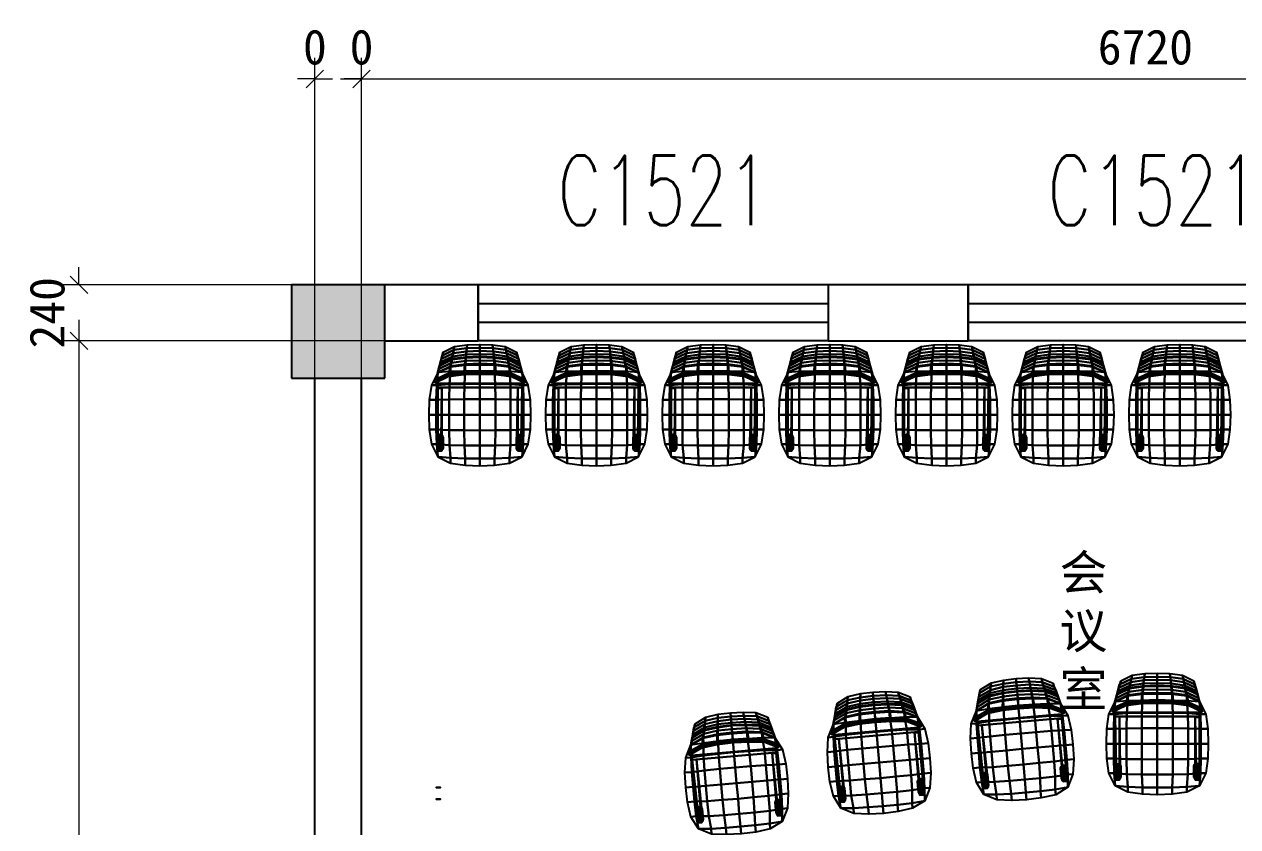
# Model space of a CAD drawing. Header units: millimetres. Extents: x 31518 to 88853, y -87450 to 166285.
# Drawn here: x 63255 to 68456, y -82314 to -78875 of the extents above; entities that cross this region are included whole.
import ezdxf

# ---------------------------------------------------------------- set-up
doc = ezdxf.new("R2010")
doc.units = ezdxf.units.MM
for name, color, linetype in [('2D', 7, 'Continuous'), ('3DSEAT', 7, 'Continuous'), ('J-建筑墙体', 4, 'Continuous'), ('J-建筑柱子', 4, 'Continuous'), ('J-建筑窗体', 3, 'Continuous'), ('WINDOW_TEXT', 2, 'Continuous')]:
    doc.layers.add(name, color=color, linetype=linetype)
doc.styles.add('_TCH_WINDOW', font='SIMPLEX.shx', dxfattribs={"height": 3.5, "bigfont": 'hztxt.shx'})
doc.styles.add('ROMANS', font='SIMHEI_0.TTF')
doc.styles.get("Standard").update_dxf_attribs({"font": 'SimSun.ttf'})
doc.dimstyles.new('60', dxfattribs={"dimscale": 60, "dimtxt": 2.5, "dimasz": 1.25, "dimexe": 1.5, "dimexo": 0, "dimgap": 1, "dimtad": 1, "dimdec": 0, "dimzin": 0, "dimdsep": 46, "dimtxsty": 'ROMANS', "dimblk": 'OBLIQUE', "dimcen": 0, "dimdle": 1.5, "dimclrd": 105, "dimclre": 105, "dimclrt": 112, "dimadec": 0, "dimazin": 0, "dimtfac": 1, "dimtdec": 0, "dimtix": 1, "dimtofl": 0, "dimtmove": 2, "dimatfit": 2, "dimldrblk": 'DOT', "dimfxl": 1.5, "dimtolj": 1, "dimtzin": 0, "dimlwd": 13, "dimlwe": 13, "dimarcsym": 0})

# ---------------------------------------------------------------- blocks, each defined once
blk = doc.blocks.new('$TCHSYS$WIN2D')
for p, q in [((-0.5, 0.5), (0.5, 0.5)), ((-0.5, 0.5), (-0.5, -0.5)), ((0.5, 0.5), (0.5, -0.5)), ((0.5, 0.1667), (-0.5, 0.1667)), ((0.5, -0.1667), (-0.5, -0.1667)), ((-0.5, -0.5), (0.5, -0.5))]:
    blk.add_line(p, q)
blk = doc.blocks.new('3CH8')
at = {"layer": '3DSEAT', "color": 5, "linetype": 'Continuous', "extrusion": (-0.447214, -0.894427, 0), "elevation": 43.92}
blk.add_lwpolyline([(7.43, 38.38), (7.63, 45.15), (1.37, 45.15), (1.37, 38.38)], close=True, dxfattribs=at)
at = {"layer": '3DSEAT', "color": 5, "linetype": 'Continuous', "extrusion": (0.447214, -0.894427, 0), "elevation": 43.6}
blk.add_lwpolyline([(-2.01, 38.38), (-2.01, 45.15), (-8.27, 45.15), (-8.07, 38.38)], close=True, dxfattribs=at)
at = {"layer": '3DSEAT', "color": 5, "linetype": 'Continuous'}
mesh = blk.add_polymesh((2, 7), dxfattribs=at)
for k, corner in enumerate([(17.7, -3.78, 38.38), (12.28, -3.33, 41.09), (5.96, -3.15, 41.9), (-0.36, -3.15, 42.17), (-6.68, -3.15, 41.9), (-13, -3.33, 41.09), (-18.42, -3.78, 38.38), (17.7, -3.78, 38.38), (12.28, -1.07, 38.38), (5.96, -0.26, 38.38), (-0.36, 0.02, 38.38), (-6.68, -0.26, 38.38), (-13, -1.07, 38.38), (-18.42, -3.78, 38.38)]):
    mesh.set_mesh_vertex(divmod(k, 7), corner)
mesh = blk.add_polymesh((2, 7), dxfattribs=at)
for k, corner in enumerate([(-18.42, -3.78, 38.38), (-18.87, -9.19, 41.09), (-19.05, -15.52, 41.9), (-19.05, -21.84, 42.17), (-19.05, -28.25, 41.9), (-18.87, -34.48, 41.09), (-18.42, -39.9, 38.38), (-18.42, -3.78, 38.38), (-21.13, -9.19, 38.38), (-22.03, -15.52, 38.38), (-22.21, -21.84, 38.38), (-22.03, -28.25, 38.38), (-21.13, -34.48, 38.38), (-18.42, -39.9, 38.38)]):
    mesh.set_mesh_vertex(divmod(k, 7), corner)
mesh = blk.add_polymesh((7, 7), dxfattribs=at)
for k, corner in enumerate([(17.7, -3.78, 38.38), (18.15, -9.19, 41.09), (18.33, -15.52, 41.9), (18.33, -21.84, 42.17), (18.33, -28.25, 41.9), (18.15, -34.48, 41.09), (17.7, -39.9, 38.38), (12.28, -3.33, 41.09), (12.74, -8.83, 43.7), (12.83, -15.24, 44.61), (12.83, -21.84, 44.79), (12.83, -28.43, 44.61), (12.74, -34.93, 43.7), (12.28, -40.35, 41.09), (5.96, -3.15, 41.9), (6.23, -8.65, 44.61), (6.33, -15.24, 45.42), (6.33, -21.84, 45.69), (6.33, -28.52, 45.42), (6.23, -35.02, 44.61), (5.96, -40.53, 41.9), (-0.36, -3.15, 42.17), (-0.36, -8.65, 44.79), (-0.36, -15.15, 45.69), (-0.36, -21.84, 45.87), (-0.36, -28.52, 45.69), (-0.36, -35.11, 44.79), (-0.36, -40.62, 42.17), (-6.68, -3.15, 41.9), (-6.95, -8.65, 44.61), (-7.04, -15.24, 45.42), (-7.04, -21.84, 45.69), (-7.04, -28.52, 45.42), (-6.95, -35.02, 44.61), (-6.68, -40.53, 41.9), (-13, -3.33, 41.09), (-13.45, -8.83, 43.7), (-13.54, -15.24, 44.61), (-13.54, -21.84, 44.79), (-13.54, -28.43, 44.61), (-13.45, -34.93, 43.7), (-13, -40.35, 41.09), (-18.42, -3.78, 38.38), (-18.87, -9.19, 41.09), (-19.05, -15.52, 41.9), (-19.05, -21.84, 42.17), (-19.05, -28.25, 41.9), (-18.87, -34.48, 41.09), (-18.42, -39.9, 38.38)]):
    mesh.set_mesh_vertex(divmod(k, 7), corner)
mesh = blk.add_polymesh((2, 7), dxfattribs=at)
for k, corner in enumerate([(17.7, -3.78, 38.38), (20.41, -9.19, 38.38), (21.31, -15.52, 38.38), (21.49, -21.84, 38.38), (21.31, -28.25, 38.38), (20.41, -34.48, 38.38), (17.7, -39.9, 38.38), (17.7, -3.78, 38.38), (18.15, -9.19, 41.09), (18.33, -15.52, 41.9), (18.33, -21.84, 42.17), (18.33, -28.25, 41.9), (18.15, -34.48, 41.09), (17.7, -39.9, 38.38)]):
    mesh.set_mesh_vertex(divmod(k, 7), corner)
at = {"layer": '3DSEAT', "color": 4, "linetype": 'Continuous'}
mesh = blk.add_polymesh((6, 3), dxfattribs=at)
for k, corner in enumerate([(-16.61, -33.48, 1.81), (-16.61, -33.48), (-16.61, -33.48), (-18.42, -33.48, 1.81), (-18.42, -33.48), (-18.42, -33.48), (-18.42, -6.4, 1.81), (-18.42, -6.4), (-18.42, -33.48), (-16.61, -6.4, 1.81), (-16.61, -6.4), (-16.61, -33.48), (-16.61, -6.4, 1.81), (-16.61, -6.4, 1.81), (-16.61, -33.48, 1.81), (-18.42, -6.4, 1.81), (-18.42, -6.4, 1.81), (-18.42, -33.48, 1.81)]):
    mesh.set_mesh_vertex(divmod(k, 3), corner)
mesh = blk.add_polymesh((2, 11), dxfattribs=at)
for k, corner in enumerate([(-18.42, -7.57, 1.81), (-18.24, -8.29, 1.81), (-17.6, -8.74, 1.81), (-16.88, -8.74, 1.81), (-16.34, -8.29, 1.81), (-16.07, -7.57, 1.81), (-16.34, -6.94, 1.81), (-16.88, -6.49, 1.81), (-17.6, -6.49, 1.81), (-18.24, -6.94, 1.81), (-18.42, -7.57, 1.81), (-18.42, -12.27, 36.57), (-18.24, -12.9, 36.57), (-17.6, -13.35, 36.57), (-16.88, -13.35, 36.57), (-16.34, -12.9, 36.57), (-16.07, -12.27, 36.57), (-16.34, -11.54, 36.57), (-16.88, -11.09, 36.57), (-17.6, -11.09, 36.57), (-18.24, -11.54, 36.57), (-18.42, -12.27, 36.57)]):
    mesh.set_mesh_vertex(divmod(k, 11), corner)
mesh = blk.add_polymesh((2, 11), dxfattribs=at)
for k, corner in enumerate([(15.35, -7.48, 1.81), (15.54, -8.2, 1.81), (16.17, -8.65, 1.81), (16.89, -8.65, 1.81), (17.43, -8.2, 1.81), (17.7, -7.48, 1.81), (17.43, -6.85, 1.81), (16.89, -6.4, 1.81), (16.17, -6.4, 1.81), (15.54, -6.85, 1.81), (15.35, -7.48, 1.81), (15.35, -12.17, 36.57), (15.54, -12.81, 36.57), (16.17, -13.26, 36.57), (16.89, -13.26, 36.57), (17.43, -12.81, 36.57), (17.7, -12.17, 36.57), (17.43, -11.45, 36.57), (16.89, -11, 36.57), (16.17, -11, 36.57), (15.54, -11.45, 36.57), (15.35, -12.17, 36.57)]):
    mesh.set_mesh_vertex(divmod(k, 11), corner)
mesh = blk.add_polymesh((6, 3), dxfattribs=at)
for k, corner in enumerate([(17.7, -33.48, 1.81), (17.7, -33.48), (17.7, -33.48), (15.9, -33.48, 1.81), (15.9, -33.48), (15.9, -33.48), (15.9, -6.4, 1.81), (15.9, -6.4), (15.9, -33.48), (17.7, -6.4, 1.81), (17.7, -6.4), (17.7, -33.48), (17.7, -6.4, 1.81), (17.7, -6.4, 1.81), (17.7, -33.48, 1.81), (15.9, -6.4, 1.81), (15.9, -6.4, 1.81), (15.9, -33.48, 1.81)]):
    mesh.set_mesh_vertex(divmod(k, 3), corner)
mesh = blk.add_polymesh((6, 3), dxfattribs=at)
for k, corner in enumerate([(-16.97, -10.82, 38.38), (-16.97, -10.82, 36.57), (-16.97, -10.82, 36.57), (-16.61, -33.21, 38.38), (-16.61, -33.21, 36.57), (-16.61, -33.21, 36.57), (-18.42, -33.21, 38.38), (-18.42, -33.21, 36.57), (-16.61, -33.21, 36.57), (-18.78, -10.91, 38.38), (-18.78, -10.91, 36.57), (-16.97, -10.82, 36.57), (-18.78, -10.91, 38.38), (-18.78, -10.91, 38.38), (-16.97, -10.82, 38.38), (-18.42, -33.21, 38.38), (-18.42, -33.21, 38.38), (-16.61, -33.21, 38.38)]):
    mesh.set_mesh_vertex(divmod(k, 3), corner)
mesh = blk.add_polymesh((6, 3), dxfattribs=at)
for k, corner in enumerate([(17.34, -11.18, 38.38), (17.34, -11.18, 36.57), (17.34, -11.18, 36.57), (17.7, -33.48, 38.38), (17.7, -33.48, 36.57), (17.7, -33.48, 36.57), (15.9, -33.48, 38.38), (15.9, -33.48, 36.57), (17.7, -33.48, 36.57), (15.54, -11.18, 38.38), (15.54, -11.18, 36.57), (17.34, -11.18, 36.57), (15.54, -11.18, 38.38), (15.54, -11.18, 38.38), (17.34, -11.18, 38.38), (15.9, -33.48, 38.38), (15.9, -33.48, 38.38), (17.7, -33.48, 38.38)]):
    mesh.set_mesh_vertex(divmod(k, 3), corner)
at = {"layer": '3DSEAT', "color": 5, "linetype": 'Continuous'}
mesh = blk.add_polymesh((2, 7), dxfattribs=at)
for k, corner in enumerate([(-18.42, -39.9, 45.15), (-19.41, -36.19, 49.84), (-19.59, -35.56, 55.98), (-19.14, -37.1, 62.12), (-18.42, -39.81, 67.81), (-17.51, -43.42, 72.87), (-16.07, -48.65, 75.85), (-18.42, -39.9, 45.15), (-18.06, -41.43, 50.3), (-17.6, -42.88, 55.35), (-17.24, -44.32, 60.5), (-16.88, -45.77, 65.65), (-16.43, -47.21, 70.7), (-16.07, -48.65, 75.85)]):
    mesh.set_mesh_vertex(divmod(k, 7), corner)
mesh = blk.add_polymesh((7, 7), dxfattribs=at)
for k, corner in enumerate([(-16.07, -48.65, 75.85), (-11.19, -51.09, 75.85), (-5.77, -51.82, 75.85), (-0.36, -52, 75.85), (5.06, -51.82, 75.85), (10.48, -51.09, 75.85), (15.35, -48.65, 75.85), (-17.51, -43.42, 72.87), (-12.37, -45.86, 72.87), (-6.41, -46.58, 72.87), (-0.36, -46.76, 72.87), (5.78, -46.58, 72.87), (11.65, -45.86, 72.87), (16.8, -43.42, 72.87), (-18.42, -39.81, 67.81), (-13.09, -42.33, 67.81), (-6.86, -43.06, 67.81), (-0.36, -43.24, 67.81), (6.14, -43.06, 67.81), (12.37, -42.33, 67.81), (17.7, -39.81, 67.81), (-19.14, -37.1, 62.12), (-13.63, -39.63, 62.12), (-7.13, -40.44, 62.12), (-0.36, -40.62, 62.12), (6.42, -40.44, 62.12), (12.92, -39.63, 62.12), (18.52, -37.1, 62.12), (-19.59, -35.56, 55.98), (-13.9, -38.27, 55.98), (-7.22, -39.08, 55.98), (-0.36, -39.26, 55.98), (6.51, -39.08, 55.98), (13.19, -38.27, 55.98), (18.88, -35.56, 55.98), (-19.41, -36.19, 49.84), (-13.72, -38.9, 49.84), (-7.13, -39.81, 49.84), (-0.36, -39.99, 49.84), (6.42, -39.81, 49.84), (13.01, -38.9, 49.84), (18.7, -36.19, 49.84), (-18.42, -39.9, 45.15), (-12.82, -42.7, 45.15), (-6.59, -43.51, 45.15), (-0.36, -43.78, 45.15), (5.87, -43.51, 45.15), (12.1, -42.7, 45.15), (17.7, -39.9, 45.15)]):
    mesh.set_mesh_vertex(divmod(k, 7), corner)
at = {"layer": '3DSEAT', "color": 4, "linetype": 'Continuous'}
mesh = blk.add_polymesh((6, 3), dxfattribs=at)
for k, corner in enumerate([(17.7, -33.48, 1.81), (17.7, -33.48), (17.7, -33.48), (17.7, -35.29, 1.81), (17.7, -35.29), (17.7, -35.29), (-18.42, -35.29, 1.81), (-18.42, -35.29), (17.7, -35.29), (-18.42, -33.48, 1.81), (-18.42, -33.48), (17.7, -33.48), (-18.42, -33.48, 1.81), (-18.42, -33.48, 1.81), (17.7, -33.48, 1.81), (-18.42, -35.29, 1.81), (-18.42, -35.29, 1.81), (17.7, -35.29, 1.81)]):
    mesh.set_mesh_vertex(divmod(k, 3), corner)
at = {"layer": '3DSEAT', "color": 5, "linetype": 'Continuous'}
mesh = blk.add_polymesh((2, 7), dxfattribs=at)
for k, corner in enumerate([(15.35, -48.65, 75.85), (15.81, -47.21, 70.7), (16.17, -45.77, 65.65), (16.53, -44.32, 60.5), (16.89, -42.88, 55.35), (17.34, -41.43, 50.3), (17.7, -39.9, 45.15), (15.35, -48.65, 75.85), (16.8, -43.42, 72.87), (17.7, -39.81, 67.81), (18.52, -37.1, 62.12), (18.88, -35.56, 55.98), (18.7, -36.19, 49.84), (17.7, -39.9, 45.15)]):
    mesh.set_mesh_vertex(divmod(k, 7), corner)
mesh = blk.add_polymesh((2, 7), dxfattribs=at)
for k, corner in enumerate([(17.7, -39.9, 38.38), (12.28, -40.35, 41.09), (5.96, -40.53, 41.9), (-0.36, -40.62, 42.17), (-6.68, -40.53, 41.9), (-13, -40.35, 41.09), (-18.42, -39.9, 38.38), (17.7, -39.9, 38.38), (12.28, -42.6, 38.38), (5.96, -43.51, 38.38), (-0.36, -43.69, 38.38), (-6.68, -43.51, 38.38), (-13, -42.6, 38.38), (-18.42, -39.9, 38.38)]):
    mesh.set_mesh_vertex(divmod(k, 7), corner)
mesh = blk.add_polymesh((7, 7), dxfattribs=at)
for k, corner in enumerate([(15.35, -48.65, 75.85), (15.81, -47.21, 70.7), (16.17, -45.77, 65.65), (16.53, -44.32, 60.5), (16.89, -42.88, 55.35), (17.34, -41.43, 50.3), (17.7, -39.9, 45.15), (10.48, -51.09, 75.85), (10.75, -49.65, 70.7), (11.02, -48.2, 65.65), (11.29, -46.85, 60.5), (11.56, -45.49, 55.35), (11.83, -44.14, 50.3), (12.1, -42.7, 45.15), (5.06, -51.82, 75.85), (5.24, -50.37, 70.7), (5.42, -49.02, 65.65), (5.51, -47.66, 60.5), (5.6, -46.31, 55.35), (5.69, -44.95, 50.3), (5.87, -43.51, 45.15), (-0.36, -52, 75.85), (-0.36, -50.55, 70.7), (-0.36, -49.2, 65.65), (-0.36, -47.84, 60.5), (-0.36, -46.58, 55.35), (-0.36, -45.13, 50.3), (-0.36, -43.78, 45.15), (-5.77, -51.82, 75.85), (-5.96, -50.37, 70.7), (-6.05, -49.02, 65.65), (-6.23, -47.66, 60.5), (-6.32, -46.31, 55.35), (-6.41, -44.95, 50.3), (-6.59, -43.51, 45.15), (-11.19, -51.09, 75.85), (-11.46, -49.65, 70.7), (-11.73, -48.2, 65.65), (-12.01, -46.85, 60.5), (-12.28, -45.49, 55.35), (-12.46, -44.14, 50.3), (-12.82, -42.7, 45.15), (-16.07, -48.65, 75.85), (-16.43, -47.21, 70.7), (-16.88, -45.77, 65.65), (-17.24, -44.32, 60.5), (-17.6, -42.88, 55.35), (-18.06, -41.43, 50.3), (-18.42, -39.9, 45.15)]):
    mesh.set_mesh_vertex(divmod(k, 7), corner)
blk = doc.blocks.new('2rao0006')
at = {"layer": '2D', "color": 1}
blk.add_lwpolyline([(52, 11.7), (52, 18.6), (43.9, 18.6), (43.9, 16.8, -0.27852), (-43.9, 16.6), (-43.9, 18.6), (-52, 18.6), (-52, 11.7, 0.225849), (52, 11.7)], format="xyb", dxfattribs=at)
at = {"flags": 9}
for tag in ['XSIZE', 'YSIZE', 'ZSIZE']:
    blk.add_attdef(tag, (0, 0), '', height=0.5, dxfattribs=at)
blk = doc.blocks.new('_Oblique')
at = {"color": 0, "linetype": 'ByBlock', "lineweight": -2}
blk.add_line((-0.5, -0.5), (0.5, 0.5), dxfattribs=at)
blk = doc.blocks.new('*D114')
at = {"color": 105, "lineweight": 13, "transparency": 16777216}
for p, q in [((64500.5, -86111.2), (64500.5, -79018.8)), ((64500.5, -80391.2), (64500.5, -79018.8)), ((64500.5, -79108.8), (64425.5, -79108.8)), ((64500.5, -79108.8), (64575.5, -79108.8))]:
    blk.add_line(p, q, dxfattribs=at)
at = {"layer": 'Defpoints', "color": 0, "transparency": 16777216}
for p in [(64500.5, -79108.8), (64500.5, -80391.2), (64500.5, -86111.2)]:
    blk.add_point(p, dxfattribs=at)
at = {"color": 105, "lineweight": 13, "transparency": 16777216, "xscale": 75, "yscale": 75, "zscale": 75}
blk.add_blockref('_Oblique', (64500.5, -79108.8), dxfattribs=at)
at = {"color": 105, "lineweight": 13, "transparency": 16777216, "xscale": 75, "yscale": 75, "zscale": 75, "rotation": 180}
blk.add_blockref('_Oblique', (64500.5, -79108.8), dxfattribs=at)
at = {"color": 112, "transparency": 16777216, "insert": (64500.5, -78973), "char_height": 150, "attachment_point": 5, "style": 'ROMANS'}
blk.add_mtext('\\A1;0', dxfattribs=at)
blk = doc.blocks.new('_Dot')
at = {"color": 0, "linetype": 'ByBlock', "lineweight": -2}
blk.add_line((-0.5, 0), (-1, 0), dxfattribs=at)
at = {"color": 0, "linetype": 'ByBlock', "const_width": 0.5}
blk.add_lwpolyline([(-0.25, 0, 1), (0.25, 0, 1)], format="xyb", close=True, dxfattribs=at)
blk = doc.blocks.new('*D115')
at = {"color": 105, "lineweight": 13, "transparency": 16777216}
for p, q in [((64500.5, -80391.2), (64500.5, -84918.8)), ((64700.5, -86111.2), (64700.5, -84738.8)), ((64500.5, -84828.8), (64425.5, -84828.8)), ((64700.5, -84828.8), (64775.5, -84828.8))]:
    blk.add_line(p, q, dxfattribs=at)
at = {"layer": 'Defpoints', "color": 0, "transparency": 16777216}
for p in [(64500.5, -80391.2), (64500.5, -84828.8), (64700.5, -86111.2)]:
    blk.add_point(p, dxfattribs=at)
at = {"color": 105, "lineweight": 13, "transparency": 16777216, "xscale": 75, "yscale": 75, "zscale": 75}
blk.add_blockref('_Oblique', (64500.5, -84828.8), dxfattribs=at)
at = {"color": 105, "lineweight": 13, "transparency": 16777216, "xscale": 75, "yscale": 75, "zscale": 75, "rotation": 180}
blk.add_blockref('_Oblique', (64700.5, -84828.8), dxfattribs=at)
at = {"color": 112, "transparency": 16777216, "insert": (64600.5, -84693), "char_height": 150, "attachment_point": 5, "style": 'ROMANS'}
blk.add_mtext('\\A1;200', dxfattribs=at)
blk = doc.blocks.new('*D116')
at = {"color": 105, "lineweight": 13, "transparency": 16777216}
for p, q in [((64700.5, -86111.2), (64700.5, -79018.8)), ((64700.5, -80391.2), (64700.5, -79018.8)), ((64700.5, -79108.8), (64625.5, -79108.8)), ((64700.5, -79108.8), (64775.5, -79108.8))]:
    blk.add_line(p, q, dxfattribs=at)
at = {"layer": 'Defpoints', "color": 0, "transparency": 16777216}
for p in [(64700.5, -79108.8), (64700.5, -80391.2), (64700.5, -86111.2)]:
    blk.add_point(p, dxfattribs=at)
at = {"color": 105, "lineweight": 13, "transparency": 16777216, "xscale": 75, "yscale": 75, "zscale": 75}
blk.add_blockref('_Oblique', (64700.5, -79108.8), dxfattribs=at)
at = {"color": 105, "lineweight": 13, "transparency": 16777216, "xscale": 75, "yscale": 75, "zscale": 75, "rotation": 180}
blk.add_blockref('_Oblique', (64700.5, -79108.8), dxfattribs=at)
at = {"color": 112, "transparency": 16777216, "insert": (64700.5, -78973), "char_height": 150, "attachment_point": 5, "style": 'ROMANS'}
blk.add_mtext('\\A1;0', dxfattribs=at)
blk = doc.blocks.new('*D117')
at = {"color": 105, "lineweight": 13, "transparency": 16777216}
for p, q in [((64700.5, -80391.2), (64700.5, -79018.8)), ((71420.5, -86111.2), (71420.5, -79018.8)), ((64610.5, -79108.8), (71510.5, -79108.8))]:
    blk.add_line(p, q, dxfattribs=at)
at = {"layer": 'Defpoints', "color": 0, "transparency": 16777216}
for p in [(71420.5, -79108.8), (64700.5, -80391.2), (71420.5, -86111.2)]:
    blk.add_point(p, dxfattribs=at)
at = {"color": 105, "lineweight": 13, "transparency": 16777216, "xscale": 75, "yscale": 75, "zscale": 75, "rotation": 180}
blk.add_blockref('_Oblique', (64700.5, -79108.8), dxfattribs=at)
at = {"color": 105, "lineweight": 13, "transparency": 16777216, "xscale": 75, "yscale": 75, "zscale": 75}
blk.add_blockref('_Oblique', (71420.5, -79108.8), dxfattribs=at)
at = {"color": 112, "transparency": 16777216, "insert": (68060.5, -78973), "char_height": 150, "attachment_point": 5, "style": 'ROMANS'}
blk.add_mtext('\\A1;6720', dxfattribs=at)
blk = doc.blocks.new('*D122')
at = {"color": 105, "lineweight": 13, "transparency": 16777216}
for p, q in [((63489, -80141.2), (63489, -86401.2)), ((65200.5, -80231.2), (63399, -80231.2)), ((65900.5, -86311.2), (63399, -86311.2))]:
    blk.add_line(p, q, dxfattribs=at)
at = {"layer": 'Defpoints', "color": 0, "transparency": 16777216}
for p in [(65200.5, -80231.2), (63489, -86311.2), (65900.5, -86311.2)]:
    blk.add_point(p, dxfattribs=at)
at = {"color": 105, "lineweight": 13, "transparency": 16777216, "xscale": 75, "yscale": 75, "zscale": 75}
for p, rotation in [((63489, -80231.2), 90), ((63489, -86311.2), 270)]:
    blk.add_blockref('_Oblique', p, dxfattribs=dict(at, rotation=rotation))
at = {"color": 112, "transparency": 16777216, "insert": (63353.2, -83271.2), "char_height": 150, "attachment_point": 5, "rotation": 90, "style": 'ROMANS'}
blk.add_mtext('\\A1;6080', dxfattribs=at)
blk = doc.blocks.new('*D123')
at = {"color": 105, "lineweight": 13, "transparency": 16777216}
for p, q in [((63489, -79991.2), (63489, -79916.2)), ((65200.5, -79991.2), (63399, -79991.2)), ((64800.3, -80231.2), (63399, -80231.2)), ((63489, -80231.2), (63489, -80306.2))]:
    blk.add_line(p, q, dxfattribs=at)
at = {"layer": 'Defpoints', "color": 0, "transparency": 16777216}
for p in [(65200.5, -79991.2), (63489, -80231.2), (64800.3, -80231.2)]:
    blk.add_point(p, dxfattribs=at)
at = {"color": 105, "lineweight": 13, "transparency": 16777216, "xscale": 75, "yscale": 75, "zscale": 75}
for p, rotation in [((63489, -79991.2), 270), ((63489, -80231.2), 90)]:
    blk.add_blockref('_Oblique', p, dxfattribs=dict(at, rotation=rotation))
at = {"color": 112, "transparency": 16777216, "insert": (63353.2, -80111.2), "char_height": 150, "attachment_point": 5, "rotation": 90, "style": 'ROMANS'}
blk.add_mtext('\\A1;240', dxfattribs=at)

msp = doc.modelspace()

# ---------------------------------------------------------------- hatches: boundary and pattern name
at = {"layer": 'J-建筑柱子'}
msp.add_hatch(color=256, dxfattribs=at).paths.add_polyline_path([(64800.3, -80391.2), (64800.3, -79991.2), (64400.3, -79991.2), (64400.3, -80391.2)])

# ---------------------------------------------------------------- linework, layer by layer
at = {"layer": 'J-建筑墙体'}
for p, q in [((65200.5, -79991.2), (64800.3, -79991.2)), ((65200.5, -80231.2), (65200.5, -79991.2)), ((67300.5, -79991.2), (66700.5, -79991.2)), ((66700.5, -79991.2), (66700.5, -80231.2)), ((67300.5, -80231.2), (67300.5, -79991.2)), ((64800.3, -80231.2), (65200.5, -80231.2)), ((66700.5, -80231.2), (67300.5, -80231.2)), ((64500.5, -86111.2), (64500.5, -80391.2)), ((64700.5, -86111.2), (64700.5, -80391.2))]:
    msp.add_line(p, q, dxfattribs=at)
at = {"layer": 'J-建筑柱子'}
for p, q in [((64800.3, -79991.2), (64400.3, -79991.2)), ((64400.3, -79991.2), (64400.3, -80391.2)), ((64800.3, -80391.2), (64800.3, -79991.2)), ((64400.3, -80391.2), (64800.3, -80391.2))]:
    msp.add_line(p, q, dxfattribs=at)

# ---------------------------------------------------------------- block references
at = {"yscale": 10, "zscale": 10}
for p, xscale, rotation in [((65211.3, -80766.5, 12), -10, 180), ((65711.3, -80766.5, 12), -10, 180), ((66211.3, -80766.5, 12), -10, 180), ((66711.3, -80766.5, 12), -10, 180), ((67211.3, -80766.5, 12), -10, 180), ((67711.3, -80766.5, 12), -10, 180), ((68211.3, -80766.5, 12), -10, 180), ((67547.6, -82198.4, 12), 9.999999999994426, 185.0000000000392), ((68108, -82176.4, 12), 10, 180), ((66934.2, -82256.6, 12), 9.999999999994426, 185.0000000000392), ((66323.8, -82344.8, 12), 9.999999999994426, 185.0000000000392)]:
    msp.add_blockref('3CH8', p, dxfattribs=dict(at, xscale=xscale, rotation=rotation))
at = {"extrusion": (3e-16, 1, 1e-16), "xscale": -1, "rotation": 270}
msp.add_blockref('2rao0006', (-65039.1, 312, -82144.9), dxfattribs=at)
at = {"extrusion": (2e-16, -1, 1e-16), "rotation": 90}
msp.add_blockref('2rao0006', (65039.1, 312, 82195.8), dxfattribs=at)
at = {"layer": 'J-建筑窗体'}
ref = msp.add_blockref('$TCHSYS$WIN2D', (65950.5, -80111.2), dxfattribs=dict(at, xscale=1500, yscale=-240, zscale=1500, rotation=179.999999999861))
ref.add_attrib('A', 'C1521', (65540.5, -79734.9), dxfattribs={"layer": 'WINDOW_TEXT', "height": 297.5, "style": '_TCH_WINDOW', "width": 0.705882})
ref = msp.add_blockref('$TCHSYS$WIN2D', (68050.5, -80111.2), dxfattribs=dict(at, xscale=1500, yscale=-240, zscale=1500, rotation=179.999999999861))
ref.add_attrib('A', 'C1521', (67640.5, -79734.9), dxfattribs={"layer": 'WINDOW_TEXT', "height": 297.5, "style": '_TCH_WINDOW', "width": 0.705882})

# ---------------------------------------------------------------- texts
at = {"insert": (67692.8, -81148.4), "char_height": 150, "width": 22.271, "attachment_point": 1}
msp.add_mtext('{\\fSimSun|b0|i0|c134|p2;会议室}', dxfattribs=at)

# ---------------------------------------------------------------- dimensions: what is measured, and where the dimension line sits
at = {"color": 2}
for base, p1, p2, picture, middle in [((64500.5190903, -79108.8072039), (64500.5190903, -86111.1560226), (64500.5190903, -80391.1560225), '*D114', (64500.5190903, -78972.9645073)), ((71420.5, -79108.8), (64700.5, -80391.2), (71420.5, -86111.2), '*D117', (68060.5, -78973)), ((64700.5190903, -79108.8072039), (64700.5190903, -86111.1560226), (64700.5190903, -80391.1560225), '*D116', (64700.5190903, -78972.9645073)), ((64500.5, -84828.8), (64700.5, -86111.2), (64500.5, -80391.2), '*D115', (64600.5, -84693))]:
    dim = msp.add_linear_dim(base=base, p1=p1, p2=p2, dimstyle='60', dxfattribs=at)
    dim.commit()
    dim.dimension.update_dxf_attribs({"geometry": picture, "text_midpoint": middle})
for base, p1, p2, picture, middle in [((63489, -80231.2), (65200.5, -79991.2), (64800.3, -80231.2), '*D123', (63353.2, -80111.2)), ((63489, -86311.2), (65200.5, -80231.2), (65900.5, -86311.2), '*D122', (63353.2, -83271.2))]:
    dim = msp.add_linear_dim(base=base, p1=p1, p2=p2, angle=270, dimstyle='60', dxfattribs=at)
    dim.commit()
    dim.dimension.update_dxf_attribs({"geometry": picture, "text_midpoint": middle})

doc.saveas('drawing.dxf')
